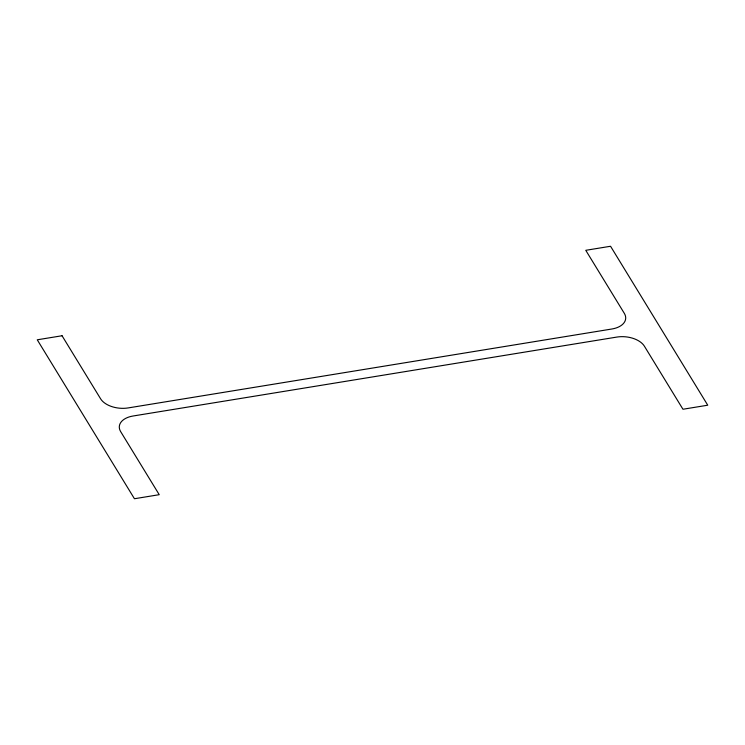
<?xml version="1.0" encoding="UTF-8"?>
<svg xmlns="http://www.w3.org/2000/svg" width="745" height="745" viewBox="0 0 745 745"><rect width="100%" height="100%" fill="white"/><g stroke="black" fill="none" stroke-linecap="round" stroke-linejoin="round"><path stroke-width="1.12" d="M62.049 335.753L37.25 339.795L134.445 498.74L159.234 494.689L120.681 431.644A21.447 12.693 5.5 0 1 133.104 415.999L616.832 337.075A21.447 12.693 5.5 0 1 644.397 346.192L682.951 409.247L707.75 405.206L610.555 246.26L585.766 250.311L624.319 313.356A21.447 12.693 5.5 0 1 611.896 329.001L128.168 407.925A21.447 12.693 5.5 0 1 100.603 398.808L62.049 335.753"/></g></svg>
